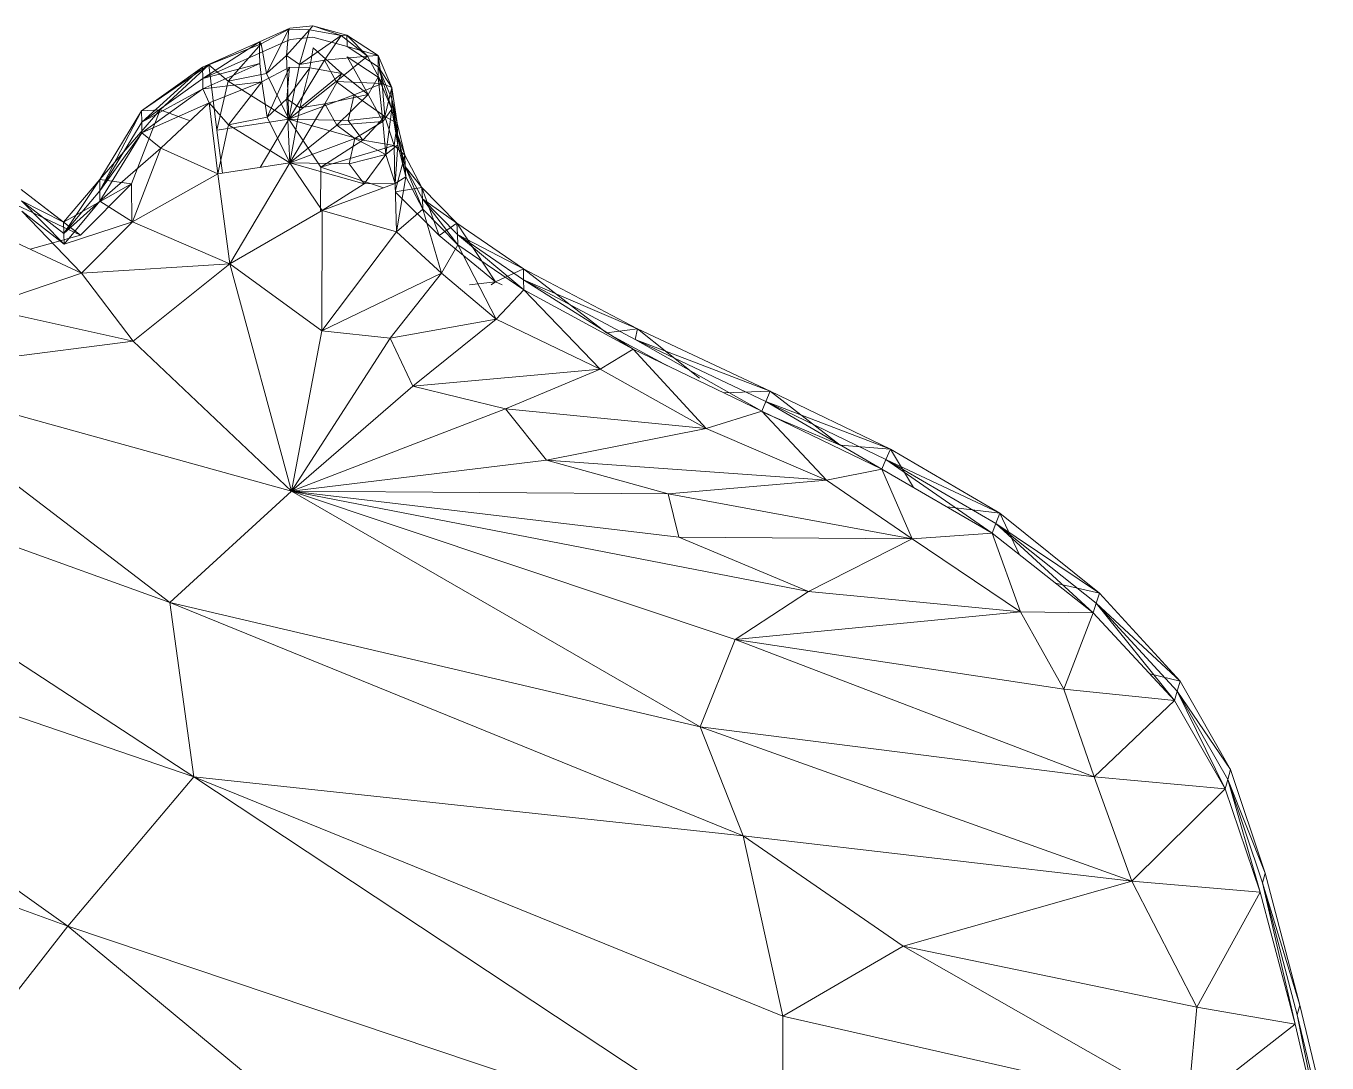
# Model space of a CAD drawing. Header units: millimetres. Extents: x -8546 to 211781, y -3000 to 31870.
# Drawn here: x -4550.8 to -4499.5, y 3074.4 to 3115.3 of the extents above; entities that cross this region are included whole.
import ezdxf

# ---------------------------------------------------------------- set-up
doc = ezdxf.new("R2010")
doc.units = ezdxf.units.MM
doc.layers.add('G-IMPT', color=8, linetype='Continuous', lineweight=9)
doc.layers.add('I-FURN', color=30, linetype='Continuous', lineweight=9)

# ---------------------------------------------------------------- blocks, each defined once
blk = doc.blocks.new('Artificial banana plant 1500mm - Family 4__C1-728657-Begane grond')
at = {"layer": 'G-IMPT'}
for p, q in [((-128.798, 457.76), (-127.598, 458.298)), ((-128.798, 457.76), (-127.598, 458.298)), ((-128.728, 457.678), (-127.638, 458.261)), ((-128.728, 457.678), (-127.638, 458.261)), ((-127.638, 458.261), (-128.518, 456.511)), ((-127.638, 458.261), (-128.518, 456.511)), ((-127.638, 458.261), (-127.738, 457.225)), ((-127.638, 458.261), (-127.738, 457.225)), ((-126.828, 458.235), (-127.738, 457.225)), ((-126.828, 458.235), (-127.738, 457.225)), ((-127.638, 458.261), (-126.828, 458.235)), ((-127.638, 458.261), (-126.828, 458.235)), ((-127.598, 458.298), (-126.698, 458.383)), ((-127.598, 458.298), (-126.698, 458.383)), ((-126.698, 457.937), (-127.588, 457.853)), ((-127.588, 457.853), (-126.698, 457.937)), ((-126.828, 458.235), (-127.228, 456.87)), ((-126.828, 458.235), (-127.228, 456.87)), ((-125.578, 458.01), (-127.228, 456.87)), ((-125.578, 458.01), (-127.228, 456.87)), ((-126.698, 458.383), (-126.828, 458.235)), ((-126.698, 458.383), (-126.828, 458.235)), ((-126.828, 458.235), (-125.578, 458.01)), ((-126.828, 458.235), (-125.578, 458.01)), ((-126.698, 458.383), (-125.358, 458.025)), ((-126.698, 458.383), (-125.358, 458.025)), ((-126.698, 458.383), (-125.578, 458.01)), ((-126.698, 458.383), (-125.578, 458.01)), ((-125.348, 457.58), (-126.698, 457.937)), ((-126.698, 457.937), (-125.348, 457.58)), ((-125.578, 458.01), (-126.238, 457.04)), ((-125.578, 458.01), (-126.238, 457.04)), ((-125.358, 458.025), (-125.578, 458.01)), ((-125.358, 458.025), (-125.578, 458.01)), ((-125.578, 458.01), (-124.548, 457.19)), ((-125.578, 458.01), (-124.548, 457.19)), ((-125.358, 458.025), (-124.128, 457.216)), ((-125.358, 458.025), (-124.128, 457.216)), ((-125.358, 458.025), (-125.348, 457.58)), ((-125.358, 458.025), (-125.348, 457.58)), ((-125.358, 458.025), (-124.548, 457.19)), ((-125.358, 458.025), (-124.548, 457.19)), ((-131.048, 456.758), (-128.798, 457.76)), ((-131.048, 456.758), (-128.798, 457.76)), ((-131.048, 456.758), (-128.728, 457.678)), ((-131.048, 456.758), (-128.728, 457.678)), ((-131.038, 456.314), (-128.798, 457.76)), ((-131.038, 456.314), (-128.798, 457.76)), ((-130.798, 456.85), (-128.728, 457.678)), ((-130.798, 456.85), (-128.728, 457.678)), ((-128.728, 457.678), (-130.038, 456.203)), ((-128.728, 457.678), (-130.038, 456.203)), ((-127.588, 457.853), (-128.798, 457.315)), ((-128.798, 457.315), (-127.588, 457.853)), ((-128.798, 457.76), (-128.798, 457.315)), ((-128.798, 457.76), (-128.798, 457.315)), ((-128.798, 457.76), (-128.728, 457.678)), ((-128.798, 457.76), (-128.728, 457.678)), ((-128.728, 457.678), (-128.518, 456.511)), ((-128.728, 457.678), (-128.518, 456.511)), ((-126.688, 457.525), (-126.818, 456.733)), ((-126.688, 457.525), (-126.818, 456.733)), ((-126.688, 457.525), (-125.558, 456.505)), ((-126.688, 457.525), (-125.558, 456.505)), ((-124.128, 456.772), (-125.348, 457.58)), ((-125.348, 457.58), (-124.128, 456.772)), ((-125.348, 457.58), (-124.128, 457.216)), ((-125.348, 457.58), (-124.128, 457.216)), ((-133.448, 455.034), (-130.798, 456.85)), ((-133.448, 455.034), (-130.798, 456.85)), ((-132.708, 455.075), (-130.798, 456.85)), ((-132.708, 455.075), (-130.798, 456.85)), ((-131.048, 456.758), (-130.798, 456.85)), ((-131.048, 456.758), (-130.798, 456.85)), ((-128.798, 457.315), (-131.038, 456.314)), ((-131.038, 456.314), (-128.798, 457.315)), ((-128.788, 456.902), (-131.038, 456.314)), ((-128.788, 456.902), (-131.038, 456.314)), ((-128.788, 456.902), (-131.038, 455.899)), ((-128.788, 456.902), (-131.038, 455.899)), ((-130.798, 456.85), (-130.478, 454.271)), ((-130.798, 456.85), (-130.478, 454.271)), ((-130.798, 456.85), (-130.038, 456.203)), ((-130.798, 456.85), (-130.038, 456.203)), ((-128.798, 457.315), (-128.788, 456.902)), ((-128.798, 457.315), (-128.788, 456.902)), ((-128.788, 456.902), (-128.708, 456.177)), ((-128.788, 456.902), (-128.708, 456.177)), ((-128.518, 456.511), (-127.738, 457.225)), ((-128.518, 456.511), (-127.738, 457.225)), ((-127.738, 457.225), (-127.228, 456.87)), ((-127.738, 457.225), (-127.228, 456.87)), ((-127.738, 457.225), (-127.638, 454.704)), ((-127.738, 457.225), (-127.638, 454.704)), ((-126.238, 457.04), (-127.638, 454.704)), ((-126.238, 457.04), (-127.638, 454.704)), ((-127.228, 456.87), (-127.638, 454.704)), ((-127.228, 456.87), (-127.638, 454.704)), ((-127.228, 456.87), (-126.238, 457.04)), ((-127.228, 456.87), (-126.238, 457.04)), ((-124.548, 457.19), (-126.238, 457.04)), ((-124.548, 457.19), (-126.238, 457.04)), ((-126.238, 457.04), (-125.778, 456.189)), ((-126.238, 457.04), (-125.778, 456.189)), ((-124.548, 457.19), (-125.778, 456.189)), ((-124.548, 457.19), (-125.778, 456.189)), ((-124.118, 456.359), (-125.348, 457.167)), ((-124.118, 456.359), (-125.348, 457.167)), ((-125.348, 457.167), (-124.518, 455.687)), ((-125.348, 457.167), (-124.518, 455.687)), ((-124.128, 457.216), (-124.548, 457.19)), ((-124.128, 457.216), (-124.548, 457.19)), ((-124.548, 457.19), (-123.968, 456.116)), ((-124.548, 457.19), (-123.968, 456.116)), ((-124.128, 457.216), (-123.588, 455.96)), ((-124.128, 457.216), (-123.588, 455.96)), ((-124.128, 457.216), (-124.128, 456.772)), ((-124.128, 457.216), (-124.128, 456.772)), ((-124.128, 457.216), (-123.968, 456.116)), ((-124.128, 457.216), (-123.968, 456.116)), ((-133.448, 455.034), (-131.048, 456.758)), ((-133.448, 455.034), (-131.048, 456.758)), ((-131.048, 456.758), (-133.438, 454.587)), ((-131.048, 456.758), (-133.438, 454.587)), ((-131.048, 456.758), (-131.038, 456.314)), ((-131.048, 456.758), (-131.038, 456.314)), ((-130.038, 456.203), (-128.518, 456.511)), ((-130.038, 456.203), (-128.518, 456.511)), ((-127.618, 456.758), (-128.708, 456.177)), ((-127.618, 456.758), (-128.708, 456.177)), ((-128.518, 456.511), (-127.638, 454.704)), ((-128.518, 456.511), (-127.638, 454.704)), ((-127.618, 456.758), (-128.498, 454.793)), ((-127.618, 456.758), (-128.498, 454.793)), ((-127.618, 456.758), (-127.718, 455.507)), ((-127.618, 456.758), (-127.718, 455.507)), ((-126.818, 456.733), (-127.718, 455.507)), ((-126.818, 456.733), (-127.718, 455.507)), ((-126.818, 456.733), (-127.618, 456.758)), ((-126.818, 456.733), (-127.618, 456.758)), ((-126.818, 456.733), (-127.208, 455.151)), ((-126.818, 456.733), (-127.208, 455.151)), ((-125.558, 456.505), (-127.208, 455.151)), ((-125.558, 456.505), (-127.208, 455.151)), ((-125.558, 456.505), (-126.818, 456.733)), ((-125.558, 456.505), (-126.818, 456.733)), ((-125.558, 456.505), (-126.218, 455.32)), ((-125.558, 456.505), (-126.218, 455.32)), ((-124.518, 455.687), (-125.558, 456.505)), ((-124.518, 455.687), (-125.558, 456.505)), ((-124.118, 456.359), (-124.518, 455.687)), ((-124.118, 456.359), (-124.518, 455.687)), ((-123.588, 455.515), (-124.128, 456.772)), ((-123.578, 455.102), (-124.128, 456.772)), ((-123.578, 455.102), (-124.128, 456.772)), ((-124.128, 456.772), (-124.118, 456.359)), ((-124.128, 456.772), (-124.118, 456.359)), ((-124.128, 456.772), (-123.588, 455.515)), ((-124.128, 456.772), (-123.588, 455.96)), ((-124.128, 456.772), (-123.588, 455.96)), ((-123.578, 455.102), (-124.118, 456.359)), ((-123.578, 455.102), (-124.118, 456.359)), ((-124.118, 456.359), (-123.938, 454.615)), ((-124.118, 456.359), (-123.938, 454.615)), ((-131.038, 456.314), (-133.438, 454.587)), ((-133.438, 454.587), (-131.038, 456.314)), ((-131.038, 455.899), (-133.438, 454.587)), ((-131.038, 455.899), (-133.438, 454.587)), ((-131.038, 455.899), (-133.438, 454.174)), ((-131.038, 455.899), (-133.438, 454.174)), ((-131.038, 456.314), (-131.038, 455.899)), ((-131.038, 456.314), (-131.038, 455.899)), ((-131.038, 455.899), (-128.708, 456.177)), ((-131.038, 455.899), (-128.708, 456.177)), ((-131.038, 455.899), (-130.778, 455.347)), ((-131.038, 455.899), (-130.778, 455.347)), ((-128.708, 456.177), (-130.778, 455.347)), ((-128.708, 456.177), (-130.778, 455.347)), ((-130.478, 454.271), (-130.038, 456.203)), ((-130.478, 454.271), (-130.038, 456.203)), ((-130.038, 456.203), (-127.638, 454.704)), ((-130.038, 456.203), (-127.638, 454.704)), ((-128.708, 456.177), (-130.018, 454.487)), ((-128.708, 456.177), (-130.018, 454.487)), ((-128.708, 456.177), (-128.498, 454.793)), ((-128.708, 456.177), (-128.498, 454.793)), ((-125.778, 456.189), (-127.638, 454.704)), ((-125.778, 456.189), (-127.638, 454.704)), ((-123.968, 456.116), (-125.778, 456.189)), ((-123.968, 456.116), (-125.778, 456.189)), ((-125.778, 456.189), (-125.068, 455.664)), ((-125.778, 456.189), (-125.068, 455.664)), ((-123.968, 456.116), (-125.068, 455.664)), ((-123.968, 456.116), (-125.068, 455.664)), ((-123.588, 455.96), (-123.968, 456.116)), ((-123.588, 455.96), (-123.968, 456.116)), ((-123.968, 456.116), (-123.858, 454.81)), ((-123.968, 456.116), (-123.858, 454.81)), ((-123.588, 455.96), (-123.858, 454.81)), ((-123.588, 455.96), (-123.858, 454.81)), ((-123.588, 455.96), (-123.368, 454.554)), ((-123.588, 455.96), (-123.368, 454.554)), ((-123.588, 455.96), (-123.588, 455.515)), ((-123.588, 455.96), (-123.588, 455.515)), ((-133.438, 454.174), (-130.778, 455.347)), ((-133.438, 454.174), (-130.778, 455.347)), ((-130.778, 455.347), (-132.688, 453.571)), ((-130.778, 455.347), (-132.688, 453.571)), ((-130.778, 455.347), (-130.018, 454.487)), ((-130.778, 455.347), (-130.018, 454.487)), ((-130.778, 455.347), (-130.448, 452.549)), ((-130.778, 455.347), (-130.448, 452.549)), ((-127.718, 455.507), (-128.498, 454.793)), ((-127.718, 455.507), (-128.498, 454.793)), ((-127.208, 455.151), (-127.718, 455.507)), ((-127.208, 455.151), (-127.718, 455.507)), ((-127.718, 455.507), (-127.608, 452.984)), ((-127.718, 455.507), (-127.608, 452.984)), ((-125.068, 455.664), (-127.638, 454.704)), ((-125.068, 455.664), (-127.638, 454.704)), ((-126.218, 455.32), (-127.608, 452.984)), ((-126.218, 455.32), (-127.608, 452.984)), ((-126.218, 455.32), (-127.208, 455.151)), ((-126.218, 455.32), (-127.208, 455.151)), ((-124.518, 455.687), (-126.218, 455.32)), ((-124.518, 455.687), (-126.218, 455.32)), ((-125.748, 454.47), (-126.218, 455.32)), ((-125.748, 454.47), (-126.218, 455.32)), ((-124.518, 455.687), (-125.748, 454.47)), ((-124.518, 455.687), (-125.748, 454.47)), ((-125.068, 455.664), (-125.308, 454.659)), ((-125.068, 455.664), (-125.308, 454.659)), ((-123.858, 454.81), (-125.068, 455.664)), ((-123.858, 454.81), (-125.068, 455.664)), ((-123.938, 454.615), (-124.518, 455.687)), ((-123.938, 454.615), (-124.518, 455.687)), ((-123.358, 454.11), (-123.588, 455.515)), ((-123.348, 453.697), (-123.588, 455.515)), ((-123.348, 453.697), (-123.588, 455.515)), ((-123.588, 455.515), (-123.578, 455.102)), ((-123.588, 455.515), (-123.578, 455.102)), ((-123.588, 455.515), (-123.358, 454.11)), ((-123.588, 455.515), (-123.368, 454.554)), ((-123.588, 455.515), (-123.368, 454.554)), ((-135.098, 452.332), (-132.708, 455.075)), ((-135.098, 452.332), (-132.708, 455.075)), ((-133.448, 455.034), (-135.098, 452.332)), ((-133.448, 455.034), (-135.098, 452.332)), ((-133.448, 455.034), (-135.088, 451.887)), ((-133.448, 455.034), (-135.088, 451.887)), ((-133.838, 452.165), (-132.708, 455.075)), ((-133.838, 452.165), (-132.708, 455.075)), ((-133.448, 455.034), (-132.708, 455.075)), ((-133.448, 455.034), (-132.708, 455.075)), ((-133.448, 455.034), (-133.438, 454.587)), ((-133.448, 455.034), (-133.438, 454.587)), ((-132.708, 455.075), (-131.529, 454.649)), ((-132.708, 455.075), (-131.529, 454.649)), ((-127.208, 455.151), (-127.608, 452.984)), ((-127.208, 455.151), (-127.608, 452.984)), ((-123.858, 454.81), (-125.308, 454.659)), ((-123.858, 454.81), (-125.308, 454.659)), ((-123.858, 454.81), (-124.728, 453.879)), ((-123.858, 454.81), (-124.728, 453.879)), ((-123.578, 455.102), (-123.938, 454.615)), ((-123.578, 455.102), (-123.938, 454.615)), ((-123.368, 454.554), (-123.858, 454.81)), ((-123.368, 454.554), (-123.858, 454.81)), ((-123.858, 454.81), (-123.488, 453.667)), ((-123.858, 454.81), (-123.488, 453.667)), ((-123.578, 455.102), (-123.818, 453.31)), ((-123.578, 455.102), (-123.818, 453.31)), ((-123.348, 453.697), (-123.578, 455.102)), ((-123.348, 453.697), (-123.578, 455.102)), ((-133.438, 454.587), (-135.088, 451.887)), ((-133.438, 454.587), (-135.088, 451.887)), ((-133.438, 454.587), (-133.438, 454.174)), ((-133.438, 454.587), (-133.438, 454.174)), ((-130.478, 454.271), (-127.638, 454.704)), ((-130.478, 454.271), (-127.638, 454.704)), ((-130.018, 454.487), (-130.448, 452.549)), ((-130.018, 454.487), (-130.448, 452.549)), ((-128.498, 454.793), (-130.018, 454.487)), ((-128.498, 454.793), (-130.018, 454.487)), ((-130.018, 454.487), (-127.608, 452.984)), ((-130.018, 454.487), (-127.608, 452.984)), ((-128.772, 452.806), (-127.638, 454.704)), ((-128.772, 452.806), (-127.638, 454.704)), ((-128.498, 454.793), (-127.608, 452.984)), ((-128.498, 454.793), (-127.608, 452.984)), ((-125.308, 454.659), (-127.638, 454.704)), ((-125.308, 454.659), (-127.638, 454.704)), ((-124.728, 453.879), (-127.638, 454.704)), ((-124.728, 453.879), (-127.638, 454.704)), ((-126.378, 452.821), (-127.638, 454.704)), ((-126.378, 452.821), (-127.638, 454.704)), ((-125.748, 454.47), (-127.608, 452.984)), ((-125.748, 454.47), (-127.608, 452.984)), ((-123.938, 454.615), (-125.748, 454.47)), ((-123.938, 454.615), (-125.748, 454.47)), ((-125.038, 453.948), (-125.748, 454.47)), ((-125.038, 453.948), (-125.748, 454.47)), ((-125.308, 454.659), (-124.728, 453.879)), ((-125.308, 454.659), (-124.728, 453.879)), ((-123.938, 454.615), (-125.038, 453.948)), ((-123.938, 454.615), (-125.038, 453.948)), ((-123.818, 453.31), (-123.938, 454.615)), ((-123.818, 453.31), (-123.938, 454.615)), ((-123.368, 454.554), (-123.488, 453.667)), ((-123.368, 454.554), (-123.488, 453.667)), ((-123.368, 454.554), (-123.068, 453.292)), ((-123.368, 454.554), (-123.068, 453.292)), ((-123.368, 454.554), (-123.358, 454.11)), ((-123.368, 454.554), (-123.358, 454.11)), ((-133.438, 454.174), (-135.088, 451.887)), ((-133.438, 454.174), (-135.088, 451.887)), ((-133.438, 454.174), (-135.088, 451.472)), ((-133.438, 454.174), (-135.088, 451.472)), ((-133.438, 454.174), (-132.688, 453.571)), ((-133.438, 454.174), (-132.688, 453.571)), ((-130.259, 452.578), (-130.478, 454.271)), ((-130.259, 452.578), (-130.478, 454.271)), ((-125.038, 453.948), (-127.608, 452.984)), ((-125.038, 453.948), (-127.608, 452.984)), ((-124.728, 453.879), (-126.378, 452.821)), ((-124.728, 453.879), (-126.378, 452.821)), ((-125.268, 452.943), (-125.038, 453.948)), ((-125.268, 452.943), (-125.038, 453.948)), ((-123.818, 453.31), (-125.038, 453.948)), ((-123.818, 453.31), (-125.038, 453.948)), ((-123.488, 453.667), (-124.728, 453.879)), ((-123.488, 453.667), (-124.728, 453.879)), ((-123.058, 452.849), (-123.358, 454.11)), ((-123.038, 452.436), (-123.358, 454.11)), ((-123.038, 452.436), (-123.358, 454.11)), ((-123.358, 454.11), (-123.348, 453.697)), ((-123.358, 454.11), (-123.348, 453.697)), ((-123.358, 454.11), (-123.058, 452.849)), ((-123.358, 454.11), (-123.068, 453.292)), ((-123.358, 454.11), (-123.068, 453.292)), ((-135.088, 451.472), (-132.688, 453.571)), ((-135.088, 451.472), (-132.688, 453.571)), ((-132.688, 453.571), (-133.808, 450.659)), ((-132.688, 453.571), (-133.808, 450.659)), ((-132.688, 453.571), (-130.448, 452.549)), ((-132.688, 453.571), (-130.448, 452.549)), ((-123.488, 453.667), (-126.378, 452.821)), ((-123.488, 453.667), (-126.378, 452.821)), ((-123.818, 453.31), (-125.268, 452.943)), ((-123.818, 453.31), (-125.268, 452.943)), ((-123.818, 453.31), (-124.678, 452.165)), ((-123.818, 453.31), (-124.678, 452.165)), ((-123.348, 453.697), (-123.818, 453.31)), ((-123.348, 453.697), (-123.818, 453.31)), ((-123.448, 452.171), (-123.818, 453.31)), ((-123.448, 452.171), (-123.818, 453.31)), ((-123.068, 453.292), (-123.488, 453.667)), ((-123.068, 453.292), (-123.488, 453.667)), ((-123.488, 453.667), (-123.463, 452.171)), ((-123.488, 453.667), (-123.463, 452.171)), ((-123.348, 453.697), (-123.448, 452.171)), ((-123.348, 453.697), (-123.448, 452.171)), ((-123.068, 453.292), (-123.441, 451.906)), ((-123.068, 453.292), (-123.441, 451.906)), ((-123.038, 452.436), (-123.348, 453.697)), ((-123.038, 452.436), (-123.348, 453.697)), ((-123.068, 453.292), (-122.398, 452.018)), ((-123.068, 453.292), (-122.398, 452.018)), ((-123.068, 453.292), (-123.058, 452.849)), ((-123.068, 453.292), (-123.058, 452.849)), ((-130.448, 452.549), (-127.608, 452.984)), ((-130.448, 452.549), (-127.608, 452.984)), ((-129.968, 449.001), (-127.608, 452.984)), ((-129.968, 449.001), (-127.608, 452.984)), ((-126.328, 451.103), (-127.608, 452.984)), ((-126.328, 451.103), (-127.608, 452.984)), ((-124.678, 452.165), (-127.608, 452.984)), ((-124.678, 452.165), (-127.608, 452.984)), ((-125.268, 452.943), (-127.608, 452.984)), ((-125.268, 452.943), (-127.608, 452.984)), ((-126.378, 452.821), (-126.393, 451.066)), ((-126.378, 452.821), (-126.393, 451.066)), ((-123.917, 451.997), (-126.378, 452.821)), ((-123.917, 451.997), (-126.378, 452.821)), ((-124.678, 452.165), (-125.268, 452.943)), ((-124.678, 452.165), (-125.268, 452.943)), ((-122.378, 451.574), (-123.058, 452.849)), ((-122.358, 451.163), (-123.058, 452.849)), ((-122.358, 451.163), (-123.058, 452.849)), ((-123.058, 452.849), (-123.038, 452.436)), ((-123.058, 452.849), (-123.038, 452.436)), ((-123.058, 452.849), (-122.378, 451.574)), ((-123.058, 452.849), (-122.398, 452.018)), ((-123.058, 452.849), (-122.398, 452.018)), ((-136.518, 450.645), (-135.098, 452.332)), ((-136.518, 450.645), (-135.098, 452.332)), ((-136.508, 450.199), (-135.098, 452.332)), ((-136.508, 450.199), (-135.098, 452.332)), ((-135.098, 452.332), (-135.088, 451.887)), ((-135.098, 452.332), (-135.088, 451.887)), ((-135.098, 452.332), (-133.838, 452.165)), ((-135.098, 452.332), (-133.838, 452.165)), ((-133.808, 450.659), (-130.448, 452.549)), ((-133.808, 450.659), (-130.448, 452.549)), ((-130.448, 452.549), (-129.968, 449.001)), ((-130.448, 452.549), (-129.968, 449.001)), ((-123.038, 452.436), (-123.448, 452.171)), ((-123.038, 452.436), (-123.448, 452.171)), ((-123.038, 452.436), (-123.398, 450.268)), ((-123.038, 452.436), (-123.398, 450.268)), ((-122.358, 451.163), (-123.038, 452.436)), ((-122.358, 451.163), (-123.038, 452.436)), ((-138.188, 451.938), (-135.848, 450.141)), ((-138.188, 451.938), (-135.848, 450.141)), ((-138.188, 451.938), (-136.518, 450.645)), ((-138.188, 451.938), (-136.518, 450.645)), ((-136.518, 450.645), (-133.838, 452.165)), ((-136.518, 450.645), (-133.838, 452.165)), ((-135.088, 451.887), (-136.508, 450.199)), ((-136.508, 450.199), (-135.088, 451.887)), ((-135.848, 450.141), (-133.838, 452.165)), ((-135.848, 450.141), (-133.838, 452.165)), ((-135.088, 451.887), (-135.088, 451.472)), ((-135.088, 451.887), (-135.088, 451.472)), ((-133.838, 452.165), (-133.835, 450.659)), ((-133.838, 452.165), (-133.835, 450.659)), ((-123.448, 452.171), (-126.328, 451.103)), ((-123.448, 452.171), (-126.328, 451.103)), ((-126.328, 451.103), (-124.678, 452.165)), ((-126.328, 451.103), (-124.678, 452.165)), ((-123.448, 452.171), (-124.678, 452.165)), ((-123.448, 452.171), (-124.678, 452.165)), ((-122.398, 452.018), (-123.458, 451.843)), ((-122.398, 452.018), (-123.458, 451.843)), ((-123.398, 450.268), (-123.448, 452.171)), ((-123.398, 450.268), (-123.448, 452.171)), ((-123.439, 451.825), (-121.718, 450.126)), ((-123.439, 451.825), (-121.718, 450.126)), ((-122.398, 452.018), (-121.028, 450.604)), ((-122.398, 452.018), (-121.028, 450.604)), ((-122.398, 452.018), (-122.378, 451.574)), ((-122.398, 452.018), (-122.378, 451.574)), ((-122.398, 452.018), (-121.718, 450.126)), ((-122.398, 452.018), (-121.718, 450.126)), ((-138.608, 451.439), (-135.848, 450.141)), ((-138.608, 451.439), (-135.848, 450.141)), ((-136.508, 450.199), (-138.178, 451.492)), ((-136.498, 449.785), (-138.178, 451.492)), ((-136.498, 449.785), (-138.178, 451.492)), ((-138.178, 451.492), (-136.508, 450.199)), ((-138.178, 451.492), (-136.518, 450.645)), ((-138.178, 451.492), (-136.518, 450.645)), ((-135.088, 451.472), (-136.508, 450.199)), ((-135.088, 451.472), (-136.508, 450.199)), ((-135.088, 451.472), (-136.498, 449.785)), ((-135.088, 451.472), (-136.498, 449.785)), ((-135.088, 451.472), (-133.808, 450.659)), ((-135.088, 451.472), (-133.808, 450.659)), ((-120.998, 450.162), (-122.378, 451.574)), ((-120.978, 449.754), (-122.378, 451.574)), ((-120.978, 449.754), (-122.378, 451.574)), ((-122.378, 451.574), (-122.358, 451.163)), ((-122.378, 451.574), (-122.358, 451.163)), ((-122.378, 451.574), (-120.998, 450.162)), ((-122.378, 451.574), (-121.028, 450.604)), ((-122.378, 451.574), (-121.028, 450.604)), ((-136.498, 449.785), (-138.168, 451.076)), ((-136.498, 449.785), (-138.168, 451.076)), ((-138.168, 451.076), (-135.818, 448.634)), ((-138.168, 451.076), (-135.818, 448.634)), ((-126.328, 451.103), (-129.968, 449.001)), ((-126.328, 451.103), (-129.968, 449.001)), ((-126.338, 446.359), (-126.328, 451.103)), ((-126.338, 446.359), (-126.328, 451.103)), ((-123.398, 450.268), (-126.328, 451.103)), ((-123.398, 450.268), (-126.328, 451.103)), ((-122.358, 451.163), (-123.398, 450.268)), ((-122.358, 451.163), (-123.398, 450.268)), ((-120.978, 449.754), (-122.358, 451.163)), ((-120.978, 449.754), (-122.358, 451.163)), ((-122.358, 451.163), (-121.628, 448.638)), ((-122.358, 451.163), (-121.628, 448.638)), ((-136.518, 450.645), (-135.848, 450.141)), ((-136.518, 450.645), (-135.848, 450.141)), ((-136.518, 450.645), (-136.508, 450.199)), ((-136.518, 450.645), (-136.508, 450.199)), ((-136.508, 450.199), (-136.498, 449.785)), ((-136.508, 450.199), (-136.498, 449.785)), ((-136.498, 449.785), (-133.808, 450.659)), ((-136.498, 449.785), (-133.808, 450.659)), ((-133.808, 450.659), (-135.818, 448.634)), ((-133.808, 450.659), (-135.818, 448.634)), ((-133.808, 450.659), (-129.968, 449.001)), ((-133.808, 450.659), (-129.968, 449.001)), ((-123.398, 450.268), (-126.338, 446.359)), ((-123.398, 450.268), (-126.338, 446.359)), ((-121.628, 448.638), (-123.398, 450.268)), ((-121.628, 448.638), (-123.398, 450.268)), ((-121.028, 450.604), (-121.718, 450.126)), ((-121.028, 450.604), (-121.718, 450.126)), ((-121.028, 450.604), (-118.398, 448.809)), ((-121.028, 450.604), (-118.398, 448.809)), ((-121.028, 450.604), (-120.998, 450.162)), ((-121.028, 450.604), (-120.998, 450.162)), ((-121.028, 450.604), (-119.498, 448.295)), ((-121.028, 450.604), (-119.498, 448.295)), ((-135.818, 448.634), (-138.568, 449.927)), ((-135.818, 448.634), (-138.568, 449.927)), ((-135.848, 450.141), (-137.835, 449.583)), ((-135.848, 450.141), (-137.835, 449.583)), ((-121.718, 450.126), (-119.498, 448.295)), ((-121.718, 450.126), (-119.498, 448.295)), ((-120.978, 449.754), (-121.628, 448.638)), ((-120.978, 449.754), (-121.628, 448.638)), ((-118.398, 448.376), (-120.998, 450.162)), ((-118.388, 447.973), (-120.998, 450.162)), ((-118.388, 447.973), (-120.998, 450.162)), ((-120.998, 450.162), (-120.978, 449.754)), ((-120.998, 450.162), (-120.978, 449.754)), ((-120.998, 450.162), (-118.398, 448.376)), ((-120.998, 450.162), (-118.398, 448.809)), ((-120.998, 450.162), (-118.398, 448.809)), ((-118.388, 447.973), (-120.978, 449.754)), ((-118.388, 447.973), (-120.978, 449.754)), ((-120.978, 449.754), (-119.478, 446.829)), ((-120.978, 449.754), (-119.478, 446.829)), ((-135.818, 448.634), (-129.968, 449.001)), ((-135.818, 448.634), (-129.968, 449.001)), ((-129.968, 449.001), (-133.778, 445.96)), ((-129.968, 449.001), (-133.778, 445.96)), ((-126.338, 446.359), (-129.968, 449.001)), ((-126.338, 446.359), (-129.968, 449.001)), ((-129.968, 449.001), (-127.538, 440.039)), ((-129.968, 449.001), (-127.538, 440.039)), ((-118.398, 448.809), (-119.498, 448.295)), ((-118.398, 448.809), (-119.498, 448.295)), ((-118.398, 448.809), (-113.908, 446.448)), ((-118.398, 448.809), (-113.908, 446.448)), ((-118.398, 448.809), (-118.398, 448.376)), ((-118.398, 448.809), (-118.398, 448.376)), ((-118.398, 448.809), (-115.118, 446.28)), ((-118.398, 448.809), (-115.118, 446.28)), ((-135.818, 448.634), (-139.778, 447.293)), ((-135.818, 448.634), (-139.778, 447.293)), ((-135.818, 448.634), (-133.778, 445.96)), ((-135.818, 448.634), (-133.778, 445.96)), ((-121.628, 448.638), (-126.338, 446.359)), ((-121.628, 448.638), (-126.338, 446.359)), ((-121.628, 448.638), (-123.648, 446.08)), ((-121.628, 448.638), (-123.648, 446.08)), ((-119.478, 446.829), (-121.628, 448.638)), ((-119.478, 446.829), (-121.628, 448.638)), ((-119.498, 448.295), (-120.517, 448.174)), ((-119.498, 448.295), (-120.517, 448.174)), ((-119.498, 448.295), (-119.664, 448.174)), ((-119.498, 448.295), (-119.664, 448.174)), ((-119.498, 448.295), (-119.233, 448.174)), ((-119.498, 448.295), (-119.233, 448.174)), ((-113.988, 446.027), (-118.398, 448.376)), ((-114.068, 445.635), (-118.398, 448.376)), ((-114.068, 445.635), (-118.398, 448.376)), ((-118.398, 448.376), (-118.388, 447.973)), ((-118.398, 448.376), (-118.388, 447.973)), ((-118.398, 448.376), (-113.988, 446.027)), ((-118.398, 448.376), (-113.908, 446.448)), ((-118.398, 448.376), (-113.908, 446.448)), ((-118.388, 447.973), (-119.478, 446.829)), ((-118.388, 447.973), (-119.478, 446.829)), ((-114.068, 445.635), (-118.388, 447.973)), ((-114.068, 445.635), (-118.388, 447.973)), ((-118.388, 447.973), (-115.368, 444.854)), ((-118.388, 447.973), (-115.368, 444.854)), ((-133.778, 445.96), (-139.778, 447.293)), ((-133.778, 445.96), (-139.778, 447.293)), ((-119.478, 446.829), (-123.648, 446.08)), ((-119.478, 446.829), (-123.648, 446.08)), ((-119.478, 446.829), (-122.758, 444.182)), ((-119.478, 446.829), (-122.758, 444.182)), ((-115.368, 444.854), (-119.478, 446.829)), ((-115.368, 444.854), (-119.478, 446.829)), ((-126.338, 446.359), (-127.538, 440.039)), ((-126.338, 446.359), (-127.538, 440.039)), ((-123.648, 446.08), (-127.538, 440.039)), ((-123.648, 446.08), (-127.538, 440.039)), ((-123.648, 446.08), (-126.338, 446.359)), ((-123.648, 446.08), (-126.338, 446.359)), ((-122.758, 444.182), (-123.648, 446.08)), ((-122.758, 444.182), (-123.648, 446.08)), ((-113.908, 446.448), (-115.118, 446.28)), ((-113.908, 446.448), (-115.118, 446.28)), ((-115.118, 446.28), (-112.718, 444.984)), ((-115.118, 446.28), (-112.718, 444.984)), ((-113.908, 446.448), (-113.988, 446.027)), ((-113.908, 446.448), (-113.988, 446.027)), ((-113.908, 446.448), (-108.678, 443.984)), ((-113.908, 446.448), (-108.678, 443.984)), ((-113.908, 446.448), (-111.455, 444.491)), ((-113.908, 446.448), (-111.455, 444.491)), ((-133.778, 445.96), (-144.078, 444.634)), ((-133.778, 445.96), (-144.078, 444.634)), ((-133.778, 445.96), (-127.538, 440.039)), ((-133.778, 445.96), (-127.538, 440.039)), ((-114.068, 445.635), (-115.368, 444.854)), ((-114.068, 445.635), (-115.368, 444.854)), ((-108.998, 443.189), (-114.068, 445.635)), ((-108.998, 443.189), (-114.068, 445.635)), ((-114.068, 445.635), (-111.198, 442.507)), ((-114.068, 445.635), (-111.198, 442.507)), ((-108.848, 443.571), (-113.988, 446.027)), ((-108.998, 443.189), (-113.988, 446.027)), ((-108.998, 443.189), (-113.988, 446.027)), ((-113.988, 446.027), (-108.848, 443.571)), ((-113.988, 446.027), (-108.678, 443.984)), ((-113.988, 446.027), (-108.678, 443.984)), ((-132.328, 435.648), (-144.078, 444.634)), ((-132.328, 435.648), (-144.078, 444.634)), ((-127.538, 440.039), (-144.078, 444.634)), ((-127.538, 440.039), (-144.078, 444.634)), ((-115.368, 444.854), (-122.758, 444.182)), ((-115.368, 444.854), (-122.758, 444.182)), ((-115.368, 444.854), (-119.108, 443.282)), ((-115.368, 444.854), (-119.108, 443.282)), ((-111.198, 442.507), (-115.368, 444.854)), ((-111.198, 442.507), (-115.368, 444.854)), ((-122.758, 444.182), (-127.538, 440.039)), ((-122.758, 444.182), (-127.538, 440.039)), ((-119.108, 443.282), (-122.758, 444.182)), ((-119.108, 443.282), (-122.758, 444.182)), ((-108.678, 443.984), (-110.498, 443.912)), ((-108.678, 443.984), (-110.498, 443.912)), ((-108.848, 443.571), (-108.998, 443.189)), ((-108.848, 443.571), (-108.998, 443.189)), ((-108.678, 443.984), (-108.848, 443.571)), ((-108.678, 443.984), (-108.848, 443.571)), ((-104.108, 441.29), (-108.848, 443.571)), ((-104.278, 440.913), (-108.848, 443.571)), ((-104.278, 440.913), (-108.848, 443.571)), ((-108.848, 443.571), (-104.108, 441.29)), ((-108.848, 443.571), (-103.928, 441.699)), ((-108.848, 443.571), (-103.928, 441.699)), ((-108.678, 443.984), (-103.928, 441.699)), ((-108.678, 443.984), (-103.928, 441.699)), ((-108.678, 443.984), (-105.918, 441.858)), ((-108.678, 443.984), (-105.918, 441.858)), ((-131.388, 428.771), (-153.678, 443.378)), ((-131.388, 428.771), (-153.678, 443.378)), ((-132.328, 435.648), (-153.678, 443.378)), ((-132.328, 435.648), (-153.678, 443.378)), ((-119.108, 443.282), (-127.538, 440.039)), ((-119.108, 443.282), (-127.538, 440.039)), ((-111.198, 442.507), (-119.108, 443.282)), ((-111.198, 442.507), (-119.108, 443.282)), ((-117.488, 441.266), (-119.108, 443.282)), ((-117.488, 441.266), (-119.108, 443.282)), ((-108.998, 443.189), (-111.198, 442.507)), ((-108.998, 443.189), (-111.198, 442.507)), ((-104.278, 440.913), (-108.998, 443.189)), ((-104.278, 440.913), (-108.998, 443.189)), ((-108.998, 443.189), (-106.458, 440.478)), ((-108.998, 443.189), (-106.458, 440.478)), ((-108.998, 443.171), (-105.918, 441.858)), ((-108.998, 443.171), (-105.918, 441.858)), ((-111.198, 442.507), (-117.488, 441.266)), ((-111.198, 442.507), (-117.488, 441.266)), ((-106.458, 440.478), (-111.198, 442.507)), ((-106.458, 440.478), (-111.198, 442.507)), ((-103.928, 441.699), (-105.918, 441.858)), ((-103.928, 441.699), (-105.918, 441.858)), ((-103.928, 441.699), (-104.108, 441.29)), ((-103.928, 441.699), (-104.108, 441.29)), ((-103.928, 441.699), (-99.618, 439.167)), ((-103.928, 441.699), (-99.618, 439.167)), ((-103.928, 441.699), (-103.021, 440.185)), ((-103.928, 441.699), (-103.021, 440.185)), ((-117.488, 441.266), (-127.538, 440.039)), ((-117.488, 441.266), (-127.538, 440.039)), ((-106.458, 440.478), (-117.488, 441.266)), ((-106.458, 440.478), (-117.488, 441.266)), ((-112.698, 439.935), (-117.488, 441.266)), ((-112.698, 439.935), (-117.488, 441.266)), ((-104.108, 441.29), (-104.278, 440.913)), ((-104.108, 441.29), (-104.278, 440.913)), ((-99.778, 438.764), (-104.108, 441.29)), ((-99.928, 438.391), (-104.108, 441.29)), ((-99.928, 438.391), (-104.108, 441.29)), ((-104.108, 441.29), (-99.778, 438.764)), ((-104.108, 441.29), (-99.618, 439.167)), ((-104.108, 441.29), (-99.618, 439.167)), ((-106.458, 440.478), (-112.698, 439.935)), ((-106.458, 440.478), (-112.698, 439.935)), ((-104.278, 440.913), (-106.458, 440.478)), ((-104.278, 440.913), (-106.458, 440.478)), ((-103.078, 438.162), (-106.458, 440.478)), ((-103.078, 438.162), (-106.458, 440.478)), ((-99.928, 438.391), (-104.278, 440.913)), ((-99.928, 438.391), (-104.278, 440.913)), ((-104.278, 440.913), (-103.078, 438.162)), ((-104.278, 440.913), (-103.078, 438.162)), ((-132.328, 435.648), (-127.538, 440.039)), ((-132.328, 435.648), (-127.538, 440.039)), ((-111.438, 430.742), (-127.538, 440.039)), ((-111.438, 430.742), (-127.538, 440.039)), ((-110.058, 434.19), (-127.538, 440.039)), ((-110.058, 434.19), (-127.538, 440.039)), ((-107.158, 436.08), (-127.538, 440.039)), ((-107.158, 436.08), (-127.538, 440.039)), ((-112.268, 438.229), (-127.538, 440.039)), ((-112.268, 438.229), (-127.538, 440.039)), ((-112.698, 439.935), (-127.538, 440.039)), ((-112.698, 439.935), (-127.538, 440.039)), ((-103.078, 438.162), (-112.698, 439.935)), ((-103.078, 438.162), (-112.698, 439.935)), ((-112.268, 438.229), (-112.698, 439.935)), ((-112.268, 438.229), (-112.698, 439.935)), ((-99.618, 439.167), (-101.696, 439.417)), ((-99.618, 439.167), (-101.696, 439.417)), ((-99.618, 439.167), (-99.778, 438.764)), ((-99.618, 439.167), (-99.778, 438.764)), ((-99.618, 439.167), (-95.688, 436.016)), ((-99.618, 439.167), (-95.688, 436.016)), ((-99.618, 439.167), (-98.842, 437.534)), ((-99.618, 439.167), (-98.842, 437.534)), ((-99.928, 438.391), (-103.078, 438.162)), ((-99.928, 438.391), (-103.078, 438.162)), ((-99.778, 438.764), (-99.928, 438.391)), ((-99.778, 438.764), (-99.928, 438.391)), ((-95.948, 435.249), (-99.928, 438.391)), ((-95.948, 435.249), (-99.928, 438.391)), ((-99.928, 438.391), (-98.808, 435.289)), ((-99.928, 438.391), (-98.808, 435.289)), ((-95.828, 435.619), (-99.778, 438.764)), ((-95.948, 435.249), (-99.778, 438.764)), ((-95.948, 435.249), (-99.778, 438.764)), ((-99.778, 438.764), (-95.828, 435.619)), ((-99.778, 438.764), (-95.688, 436.016)), ((-99.778, 438.764), (-95.688, 436.016)), ((-103.078, 438.162), (-112.268, 438.229)), ((-103.078, 438.162), (-112.268, 438.229)), ((-107.158, 436.08), (-112.268, 438.229)), ((-107.158, 436.08), (-112.268, 438.229)), ((-103.078, 438.162), (-107.158, 436.08)), ((-103.078, 438.162), (-107.158, 436.08)), ((-98.808, 435.289), (-103.078, 438.162)), ((-98.808, 435.289), (-103.078, 438.162)), ((-136.358, 422.889), (-156.858, 437.488)), ((-136.358, 422.889), (-156.858, 437.488)), ((-131.388, 428.771), (-156.858, 437.488)), ((-131.388, 428.771), (-156.858, 437.488)), ((-95.688, 436.016), (-97.422, 436.413)), ((-95.688, 436.016), (-97.422, 436.413)), ((-110.058, 434.19), (-107.158, 436.08)), ((-110.058, 434.19), (-107.158, 436.08)), ((-98.808, 435.289), (-107.158, 436.08)), ((-98.808, 435.289), (-107.158, 436.08)), ((-95.688, 436.016), (-95.828, 435.619)), ((-95.688, 436.016), (-95.828, 435.619)), ((-95.688, 436.016), (-92.508, 432.543)), ((-95.688, 436.016), (-92.508, 432.543)), ((-109.738, 426.452), (-132.328, 435.648)), ((-109.738, 426.452), (-132.328, 435.648)), ((-111.438, 430.742), (-132.328, 435.648)), ((-111.438, 430.742), (-132.328, 435.648)), ((-131.388, 428.771), (-132.328, 435.648)), ((-131.388, 428.771), (-132.328, 435.648)), ((-95.828, 435.619), (-95.948, 435.249)), ((-95.828, 435.619), (-95.948, 435.249)), ((-92.628, 432.149), (-95.828, 435.619)), ((-92.738, 431.783), (-95.828, 435.619)), ((-92.738, 431.783), (-95.828, 435.619)), ((-95.828, 435.619), (-92.628, 432.149)), ((-95.828, 435.619), (-92.508, 432.543)), ((-95.828, 435.619), (-92.508, 432.543)), ((-98.808, 435.289), (-110.058, 434.19)), ((-98.808, 435.289), (-110.058, 434.19)), ((-95.948, 435.249), (-98.808, 435.289)), ((-95.948, 435.249), (-98.808, 435.289)), ((-97.098, 432.237), (-98.808, 435.289)), ((-97.098, 432.237), (-98.808, 435.289)), ((-95.948, 435.249), (-97.098, 432.237)), ((-95.948, 435.249), (-97.098, 432.237)), ((-92.738, 431.783), (-95.948, 435.249)), ((-92.738, 431.783), (-95.948, 435.249)), ((-111.438, 430.742), (-110.058, 434.19)), ((-111.438, 430.742), (-110.058, 434.19)), ((-95.898, 428.776), (-110.058, 434.19)), ((-95.898, 428.776), (-110.058, 434.19)), ((-97.098, 432.237), (-110.058, 434.19)), ((-97.098, 432.237), (-110.058, 434.19)), ((-92.508, 432.543), (-93.713, 432.835)), ((-92.508, 432.543), (-93.713, 432.835)), ((-92.738, 431.783), (-97.098, 432.237)), ((-92.738, 431.783), (-97.098, 432.237)), ((-95.898, 428.776), (-97.098, 432.237)), ((-95.898, 428.776), (-97.098, 432.237)), ((-92.508, 432.543), (-92.628, 432.149)), ((-92.508, 432.543), (-92.628, 432.149)), ((-92.508, 432.543), (-90.528, 429.06)), ((-92.508, 432.543), (-90.528, 429.06)), ((-92.738, 431.783), (-95.898, 428.776)), ((-92.738, 431.783), (-95.898, 428.776)), ((-92.628, 432.149), (-92.738, 431.783)), ((-92.628, 432.149), (-92.738, 431.783)), ((-90.738, 428.301), (-92.738, 431.783)), ((-90.738, 428.301), (-92.738, 431.783)), ((-90.638, 428.666), (-92.628, 432.149)), ((-90.738, 428.301), (-92.628, 432.149)), ((-90.738, 428.301), (-92.628, 432.149)), ((-92.628, 432.149), (-90.638, 428.666)), ((-92.628, 432.149), (-90.528, 429.06)), ((-92.628, 432.149), (-90.528, 429.06)), ((-136.358, 422.889), (-160.258, 431.577)), ((-136.358, 422.889), (-160.258, 431.577)), ((-94.418, 424.664), (-111.438, 430.742)), ((-94.418, 424.664), (-111.438, 430.742)), ((-95.898, 428.776), (-111.438, 430.742)), ((-95.898, 428.776), (-111.438, 430.742)), ((-109.738, 426.452), (-111.438, 430.742)), ((-109.738, 426.452), (-111.438, 430.742)), ((-136.358, 422.889), (-131.388, 428.771)), ((-136.358, 422.889), (-131.388, 428.771)), ((-108.188, 413.426), (-131.388, 428.771)), ((-108.188, 413.426), (-131.388, 428.771)), ((-108.168, 419.337), (-131.388, 428.771)), ((-108.168, 419.337), (-131.388, 428.771)), ((-109.738, 426.452), (-131.388, 428.771)), ((-109.738, 426.452), (-131.388, 428.771)), ((-90.738, 428.301), (-95.898, 428.776)), ((-90.738, 428.301), (-95.898, 428.776)), ((-94.418, 424.664), (-95.898, 428.776)), ((-94.418, 424.664), (-95.898, 428.776)), ((-90.638, 428.666), (-90.738, 428.301)), ((-90.638, 428.666), (-90.738, 428.301)), ((-90.528, 429.06), (-90.638, 428.666)), ((-90.528, 429.06), (-90.638, 428.666)), ((-89.268, 424.591), (-90.638, 428.666)), ((-89.358, 424.227), (-90.638, 428.666)), ((-89.358, 424.227), (-90.638, 428.666)), ((-90.638, 428.666), (-89.268, 424.591)), ((-90.638, 428.666), (-89.158, 424.984)), ((-90.638, 428.666), (-89.158, 424.984)), ((-90.528, 429.06), (-89.158, 424.984)), ((-90.528, 429.06), (-89.158, 424.984)), ((-90.738, 428.301), (-94.418, 424.664)), ((-90.738, 428.301), (-94.418, 424.664)), ((-89.358, 424.227), (-90.738, 428.301)), ((-89.358, 424.227), (-90.738, 428.301)), ((-94.418, 424.664), (-109.738, 426.452)), ((-94.418, 424.664), (-109.738, 426.452)), ((-108.168, 419.337), (-109.738, 426.452)), ((-108.168, 419.337), (-109.738, 426.452)), ((-103.428, 422.095), (-109.738, 426.452)), ((-103.428, 422.095), (-109.738, 426.452)), ((-94.418, 424.664), (-103.428, 422.095)), ((-94.418, 424.664), (-103.428, 422.095)), ((-89.358, 424.227), (-94.418, 424.664)), ((-89.358, 424.227), (-94.418, 424.664)), ((-91.858, 419.701), (-94.418, 424.664)), ((-91.858, 419.701), (-94.418, 424.664)), ((-89.158, 424.984), (-89.268, 424.591)), ((-89.158, 424.984), (-89.268, 424.591)), ((-87.898, 419.386), (-89.268, 424.591)), ((-87.988, 419.022), (-89.268, 424.591)), ((-87.988, 419.022), (-89.268, 424.591)), ((-89.268, 424.591), (-87.898, 419.386)), ((-89.268, 424.591), (-87.798, 419.78)), ((-89.268, 424.591), (-87.798, 419.78)), ((-89.158, 424.984), (-87.798, 419.78)), ((-89.158, 424.984), (-87.798, 419.78)), ((-89.358, 424.227), (-91.858, 419.701)), ((-89.358, 424.227), (-91.858, 419.701)), ((-87.988, 419.022), (-89.358, 424.227)), ((-87.988, 419.022), (-89.358, 424.227)), ((-136.358, 422.889), (-141.088, 416.845)), ((-136.358, 422.889), (-141.088, 416.845)), ((-108.188, 413.426), (-136.358, 422.889)), ((-108.188, 413.426), (-136.358, 422.889)), ((-116.768, 406.676), (-136.358, 422.889)), ((-116.768, 406.676), (-136.358, 422.889)), ((-108.168, 419.337), (-103.428, 422.095)), ((-108.168, 419.337), (-103.428, 422.095)), ((-92.218, 415.721), (-103.428, 422.095)), ((-92.218, 415.721), (-103.428, 422.095)), ((-91.858, 419.701), (-103.428, 422.095)), ((-91.858, 419.701), (-103.428, 422.095)), ((-92.218, 415.721), (-91.858, 419.701)), ((-92.218, 415.721), (-91.858, 419.701)), ((-87.988, 419.022), (-91.858, 419.701)), ((-87.988, 419.022), (-91.858, 419.701)), ((-87.798, 419.78), (-87.898, 419.386)), ((-87.798, 419.78), (-87.898, 419.386)), ((-87.798, 419.78), (-86.728, 415.341)), ((-87.798, 419.78), (-86.728, 415.341)), ((-108.188, 413.426), (-108.168, 419.337)), ((-108.188, 413.426), (-108.168, 419.337)), ((-92.218, 415.721), (-108.168, 419.337)), ((-92.218, 415.721), (-108.168, 419.337)), ((-87.988, 419.022), (-92.218, 415.721)), ((-87.988, 419.022), (-92.218, 415.721)), ((-86.928, 414.581), (-87.988, 419.022)), ((-86.928, 414.581), (-87.988, 419.022)), ((-86.828, 414.947), (-87.898, 419.386)), ((-86.928, 414.581), (-87.898, 419.386)), ((-86.928, 414.581), (-87.898, 419.386)), ((-87.898, 419.386), (-86.828, 414.947))]:
    blk.add_line(p, q, dxfattribs=at)
blk = doc.blocks.new('Artificial banana plant 1500mm - Family 4__C2-728658-Begane grond')
blk.add_blockref('Artificial banana plant 1500mm - Family 4__C1-728657-Begane grond', (0, 0))
blk = doc.blocks.new('Artificial banana plant 1500mm - Family 4-728656-Begane grond')
blk.add_blockref('Artificial banana plant 1500mm - Family 4__C2-728658-Begane grond', (0, 0))
blk = doc.blocks.new('Artificial banana plant 1500mm - Ny märkning-728662-Begane grond')
blk.add_blockref('Artificial banana plant 1500mm - Family 4-728656-Begane grond', (0, 0))

msp = doc.modelspace()

# ---------------------------------------------------------------- block references
at = {"layer": 'I-FURN'}
msp.add_blockref('Artificial banana plant 1500mm - Ny märkning-728662-Begane grond', (-4412.758, 2656.875), dxfattribs=at)

doc.saveas('drawing.dxf')
